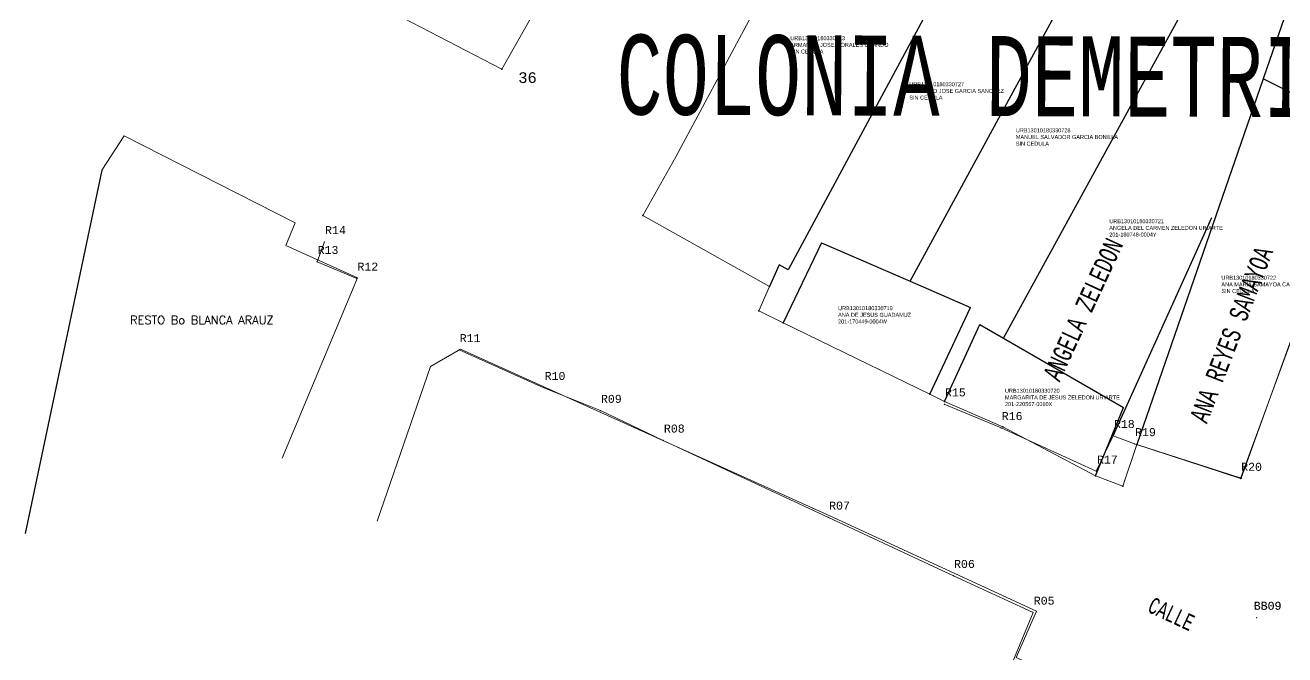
# Model space of a CAD drawing. Header units: millimetres. Extents: x 612409 to 612659, y 1318721 to 1318972.
# Drawn here: x 612503.9 to 612598.4, y 1318812.5 to 1318859.7 of the extents above; entities that cross this region are included whole.
import ezdxf
from ezdxf.enums import TextEntityAlignment as Align

# ---------------------------------------------------------------- set-up
doc = ezdxf.new("R2010")
doc.units = ezdxf.units.MM
for name, color, linetype, lineweight in [('101', 3, 'Continuous', 0), ('1er_Propietario', 7, 'Continuous', 0), ('486', 21, 'Continuous', 0), ('4861', 5, 'Continuous', 0), ('CALLES', 7, 'Continuous', 0), ('COLINDANCIAS', 7, 'Continuous', 0), ('CVL_PUNTO', 7, 'Continuous', 0), ('CVL_PUNTO_NUM', 7, 'Continuous', 0), ('GENERAL', 7, 'Continuous', 0), ('Nombre del Barrio', 120, 'Continuous', 13)]:
    doc.layers.add(name, color=color, linetype=linetype, lineweight=lineweight)
doc.styles.add('MONOTXT', font='monotxt.shx', dxfattribs={"height": 0.2})
doc.styles.add('MONOTXT4', font='Monotxt4.shx')
doc.styles.add('Style-ENGINEERING', font='ENGINEERING.shx')
doc.styles.add('Style-Txt', font='txt_____.ttf')

msp = doc.modelspace()

# ---------------------------------------------------------------- linework, layer by layer
at = {"layer": '486', "color": 7, "linetype": 'Continuous', "lineweight": 30, "ltscale": 0.0001, "flags": 128}
for points in [[(612577.412, 1318871.515), (612561.173, 1318841.315), (612560.477, 1318841.689), (612559.763, 1318840.062)], [(612570.304, 1318840.475), (612584.991, 1318867.452)], [(612577.319, 1318836.194), (612592.289, 1318863.54)], [(612598.388, 1318860.271), (612596.796, 1318855.637)], [(612596.796, 1318855.637), (612587.322, 1318828.217)], [(612604.547, 1318851.775), (612596.796, 1318855.637)], [(612563.66, 1318843.353), (612560.779, 1318837.354)], [(612563.66, 1318843.353), (612570.304, 1318840.475)], [(612570.304, 1318840.475), (612574.845, 1318838.506)], [(612571.781, 1318831.991), (612574.845, 1318838.506)], [(612572.887, 1318831.452), (612575.544, 1318837.22), (612577.319, 1318836.194)], [(612577.319, 1318836.194), (612586.325, 1318830.993)], [(612584.225, 1318825.867), (612586.325, 1318830.993)]]:
    msp.add_lwpolyline(points, dxfattribs=at)
at = {"layer": '4861', "color": 21, "linetype": 'Continuous', "lineweight": 13, "ltscale": 0.0001, "flags": 128}
for points in [[(612526.857, 1318863.04), (612539.694, 1318856.354), (612552.187, 1318878.444)], [(612567.655, 1318876.746), (612564.576, 1318871.272), (612558.221, 1318859.992), (612552.738, 1318849.791), (612550.262, 1318845.393), (612559.763, 1318840.062)], [(612587.322, 1318828.217), (612595.127, 1318825.711), (612604.547, 1318851.775)], [(612559.763, 1318840.062), (612558.963, 1318838.239), (612560.779, 1318837.354)], [(612560.779, 1318837.354), (612571.781, 1318831.991)], [(612571.781, 1318831.991), (612572.887, 1318831.452)], [(612572.887, 1318831.452), (612577.264, 1318829.541), (612584.225, 1318825.867)], [(612584.225, 1318825.867), (612586.259, 1318825.108), (612587.322, 1318828.217)]]:
    msp.add_lwpolyline(points, dxfattribs=at)
at = {"layer": 'CALLES', "color": 21, "linetype": 'Continuous', "lineweight": 13, "ltscale": 0.0001, "flags": 128}
for points in [[(612523.22, 1318827.196), (612528.867, 1318840.724), (612523.498, 1318843.153), (612524.193, 1318844.847), (612511.374, 1318851.37), (612509.697, 1318848.788)], [(612596.818, 1318804.114), (612578.262, 1318812.248), (612579.796, 1318815.72), (612564.289, 1318822.886), (612536.582, 1318835.38), (612534.345, 1318834.073)], [(612534.345, 1318834.073), (612530.339, 1318822.478)]]:
    msp.add_lwpolyline(points, dxfattribs=at)
at = {"layer": 'CALLES', "color": 7, "linetype": 'Continuous', "lineweight": 30, "ltscale": 0.0001, "flags": 128}
msp.add_lwpolyline([(612509.697, 1318848.788), (612503.941, 1318821.546)], dxfattribs=at)
at = {"layer": 'COLINDANCIAS', "color": 21, "linetype": 'Continuous', "lineweight": 13}
for p, q in [((612536.486, 1318835.314), (612542.849, 1318832.478)), ((612542.849, 1318832.478), (612547.078, 1318830.761)), ((612547.078, 1318830.761), (612551.795, 1318828.535)), ((612551.795, 1318828.535), (612564.187, 1318822.758)), ((612564.187, 1318822.758), (612573.556, 1318818.383)), ((612573.556, 1318818.383), (612579.537, 1318815.631)), ((612579.537, 1318815.631), (612577.721, 1318811.237))]:
    msp.add_line(p, q, dxfattribs=at)
at = {"layer": 'COLINDANCIAS', "color": 21, "linetype": 'Continuous', "lineweight": 13, "flags": 128}
for points in [[(612587.141, 1318828.268), (612595.091, 1318825.668), (612600.938, 1318841.601), (612604.564, 1318851.804)], [(612526.387, 1318843.413), (612525.827, 1318841.924), (612528.81, 1318840.676)], [(612572.874, 1318831.247), (612577.134, 1318829.471), (612584.275, 1318826.214), (612585.549, 1318828.878)], [(612587.141, 1318828.268), (612585.549, 1318828.878)]]:
    msp.add_lwpolyline(points, dxfattribs=at)
at = {"layer": 'COLINDANCIAS', "color": 7, "linetype": 'Continuous', "lineweight": -3, "flags": 128}
msp.add_lwpolyline([(612585.549, 1318828.878), (612592.926, 1318845.247)], dxfattribs=at)
at = {"layer": 'CVL_PUNTO', "color": 2, "lineweight": 30, "ltscale": 3.28084e-05}
for p in [(612539.694, 1318856.354), (612550.262, 1318845.393), (612559.763, 1318840.062), (612558.963, 1318838.239), (612560.779, 1318837.354), (612571.781, 1318831.991), (612572.887, 1318831.452), (612577.264, 1318829.541), (612587.322, 1318828.217), (612584.225, 1318825.867), (612595.127, 1318825.711), (612586.259, 1318825.108)]:
    msp.add_point(p, dxfattribs=at)
at = {"layer": 'CVL_PUNTO', "color": 5, "ltscale": 0.01}
for p in [(612526.387, 1318843.413), (612525.827, 1318841.924), (612528.81, 1318840.676), (612536.486, 1318835.314), (612542.849, 1318832.478), (612572.874, 1318831.247), (612547.078, 1318830.761), (612577.134, 1318829.471), (612551.795, 1318828.535), (612585.549, 1318828.878), (612587.141, 1318828.268), (612584.275, 1318826.214), (612595.091, 1318825.668), (612564.187, 1318822.758), (612573.556, 1318818.383), (612579.537, 1318815.631), (612596.29, 1318815.248), (612596.29, 1318815.248)]:
    msp.add_point(p, dxfattribs=at)

# ---------------------------------------------------------------- texts
at = {"layer": '101', "color": 3, "linetype": 'Continuous', "lineweight": 30, "style": 'Style-ENGINEERING'}
for s, p in [('URB13010180330713', (612561.321, 1318858.538)), ('URB13010180330727', (612570.252, 1318855.083)), ('URB13010180330728', (612578.238, 1318851.628)), ('URB13010180330721', (612585.246, 1318844.815)), ('URB13010180330722', (612593.656, 1318840.578)), ('URB13010180330719', (612564.907, 1318838.296)), ('URB13010180330720', (612577.423, 1318832.103))]:
    msp.add_text(s, height=0.3, dxfattribs=at).set_placement(p)
at = {"layer": '1er_Propietario', "color": 6, "linetype": 'Continuous', "lineweight": 30, "style": 'Style-ENGINEERING'}
for s, p in [('ARMANDO JOSE MORALES OBANDO', (612561.321, 1318858.038)), ('SIN CEDULA', (612561.321, 1318857.538)), ('GILBERTO JOSE GARCIA SANCHEZ', (612570.252, 1318854.583)), ('SIN CEDULA', (612570.252, 1318854.083)), ('SIN CEDULA', (612578.238, 1318850.628)), ('MANUEL SALVADOR GARCIA BONILLA', (612578.238, 1318851.128)), ('ANGELA DEL CARMEN ZELEDON URIARTE', (612585.246, 1318844.315)), ('201-180748-0004Y', (612585.246, 1318843.815)), ('ANA MARIA SAMAYOA CARBALLO', (612593.656, 1318840.078)), ('SIN CEDULA', (612593.656, 1318839.578)), ('ANA DE JESUS GUADAMUZ', (612564.907, 1318837.796)), ('201-170449-0004W', (612564.907, 1318837.296)), ('MARGARITA DE JESUS ZELEDON URIARTE', (612577.423, 1318831.603)), ('201-220567-0010X', (612577.423, 1318831.103))]:
    msp.add_text(s, height=0.3, dxfattribs=at).set_placement(p)
at = {"layer": 'COLINDANCIAS', "color": 7, "linetype": 'Continuous', "lineweight": -3, "style": 'MONOTXT', "width": 0.666667}
for s, height, rotation, p in [('ANGELA ZELEDON', 1.41558, 65.13046, (612583.281, 1318838.35)), ('ANA REYES SAMAYOA', 1.41558, 68.97928, (612594.399, 1318836.47)), ('CALLE', 1.2288, 334.93746, (612589.904, 1318815.519))]:
    msp.add_text(s, height=height, rotation=rotation, dxfattribs=at).set_placement(p, align=Align.MIDDLE_CENTER)
at = {"layer": 'CVL_PUNTO_NUM', "color": 2, "lineweight": 30, "style": 'MONOTXT4'}
msp.add_text('36', height=0.8, dxfattribs=at).set_placement((612540.923, 1318855.33))
at = {"layer": 'CVL_PUNTO_NUM', "color": 3, "style": 'MONOTXT4'}
for s, p in [('R14', (612527.211, 1318844.297)), ('R13', (612526.655, 1318842.808)), ('R12', (612529.638, 1318841.56)), ('R11', (612537.31, 1318836.198)), ('R10', (612543.677, 1318833.362)), ('R09', (612547.9, 1318831.645)), ('R15', (612573.702, 1318832.131)), ('R16', (612577.962, 1318830.355)), ('R18', (612586.377, 1318829.762)), ('R08', (612552.623, 1318829.419)), ('R19', (612587.963, 1318829.152)), ('R17', (612585.103, 1318827.098)), ('R20', (612595.919, 1318826.552)), ('R07', (612565.015, 1318823.642)), ('R06', (612574.384, 1318819.267)), ('R05', (612580.365, 1318816.515)), ('CB09', (612597.127, 1318816.132)), ('BS09', (612597.117, 1318816.132))]:
    msp.add_text(s, height=0.6, dxfattribs=at).set_placement(p, align=Align.MIDDLE_CENTER)
at = {"layer": 'GENERAL', "color": 6, "lineweight": 40, "insert": (612517.192, 1318837.559), "char_height": 0.625, "width": 159.375, "attachment_point": 5, "line_spacing_factor": 0.722892, "style": 'Style-Txt'}
msp.add_mtext('RESTO Bo BLANCA ARAUZ', dxfattribs=at)
at = {"layer": 'Nombre del Barrio', "color": 150, "linetype": 'Continuous', "lineweight": 13, "style": 'MONOTXT', "width": 0.666667}
msp.add_text('COLONIA DEMETRIO SALINAS', height=6, rotation=359.78337, dxfattribs=at).set_placement((612589.837, 1318855.801), align=Align.MIDDLE_CENTER)

doc.saveas('drawing.dxf')
